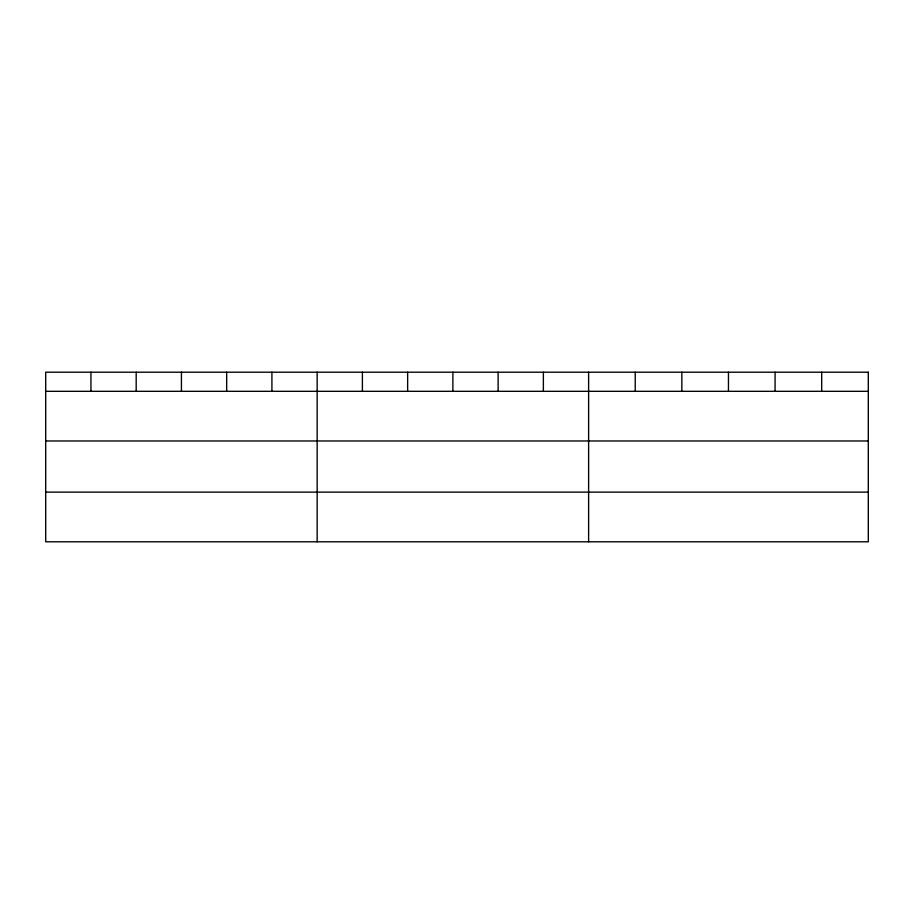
<?xml version="1.0" encoding="UTF-8"?>
<svg xmlns="http://www.w3.org/2000/svg" width="914" height="914" viewBox="0 0 914 914"><rect width="100%" height="100%" fill="white"/><g stroke="black" fill="none" stroke-linecap="round" stroke-linejoin="round"><path stroke-width="1.37" d="M45.7 391.318L868.3 391.318M45.7 440.971L868.3 440.971M45.7 492.132L868.3 492.132M821.686 372.204L821.686 391.318M775.072 372.204L775.072 391.318M728.458 372.204L728.458 391.318M681.844 372.204L681.844 391.318M635.23 372.204L635.23 391.318M588.616 372.204L588.616 541.796M543.373 372.204L543.373 391.318M498.13 372.204L498.13 391.318M452.887 372.204L452.887 391.318M407.644 372.204L407.644 391.318M362.401 372.204L362.401 391.318M317.158 372.204L317.158 541.796M271.915 372.204L271.915 391.318M226.672 372.204L226.672 391.318M181.429 372.204L181.429 391.318M136.186 372.204L136.186 391.318M90.943 372.204L90.943 391.318M868.3 372.204L45.7 372.204L45.7 541.796L868.3 541.796L868.3 372.204"/></g></svg>
